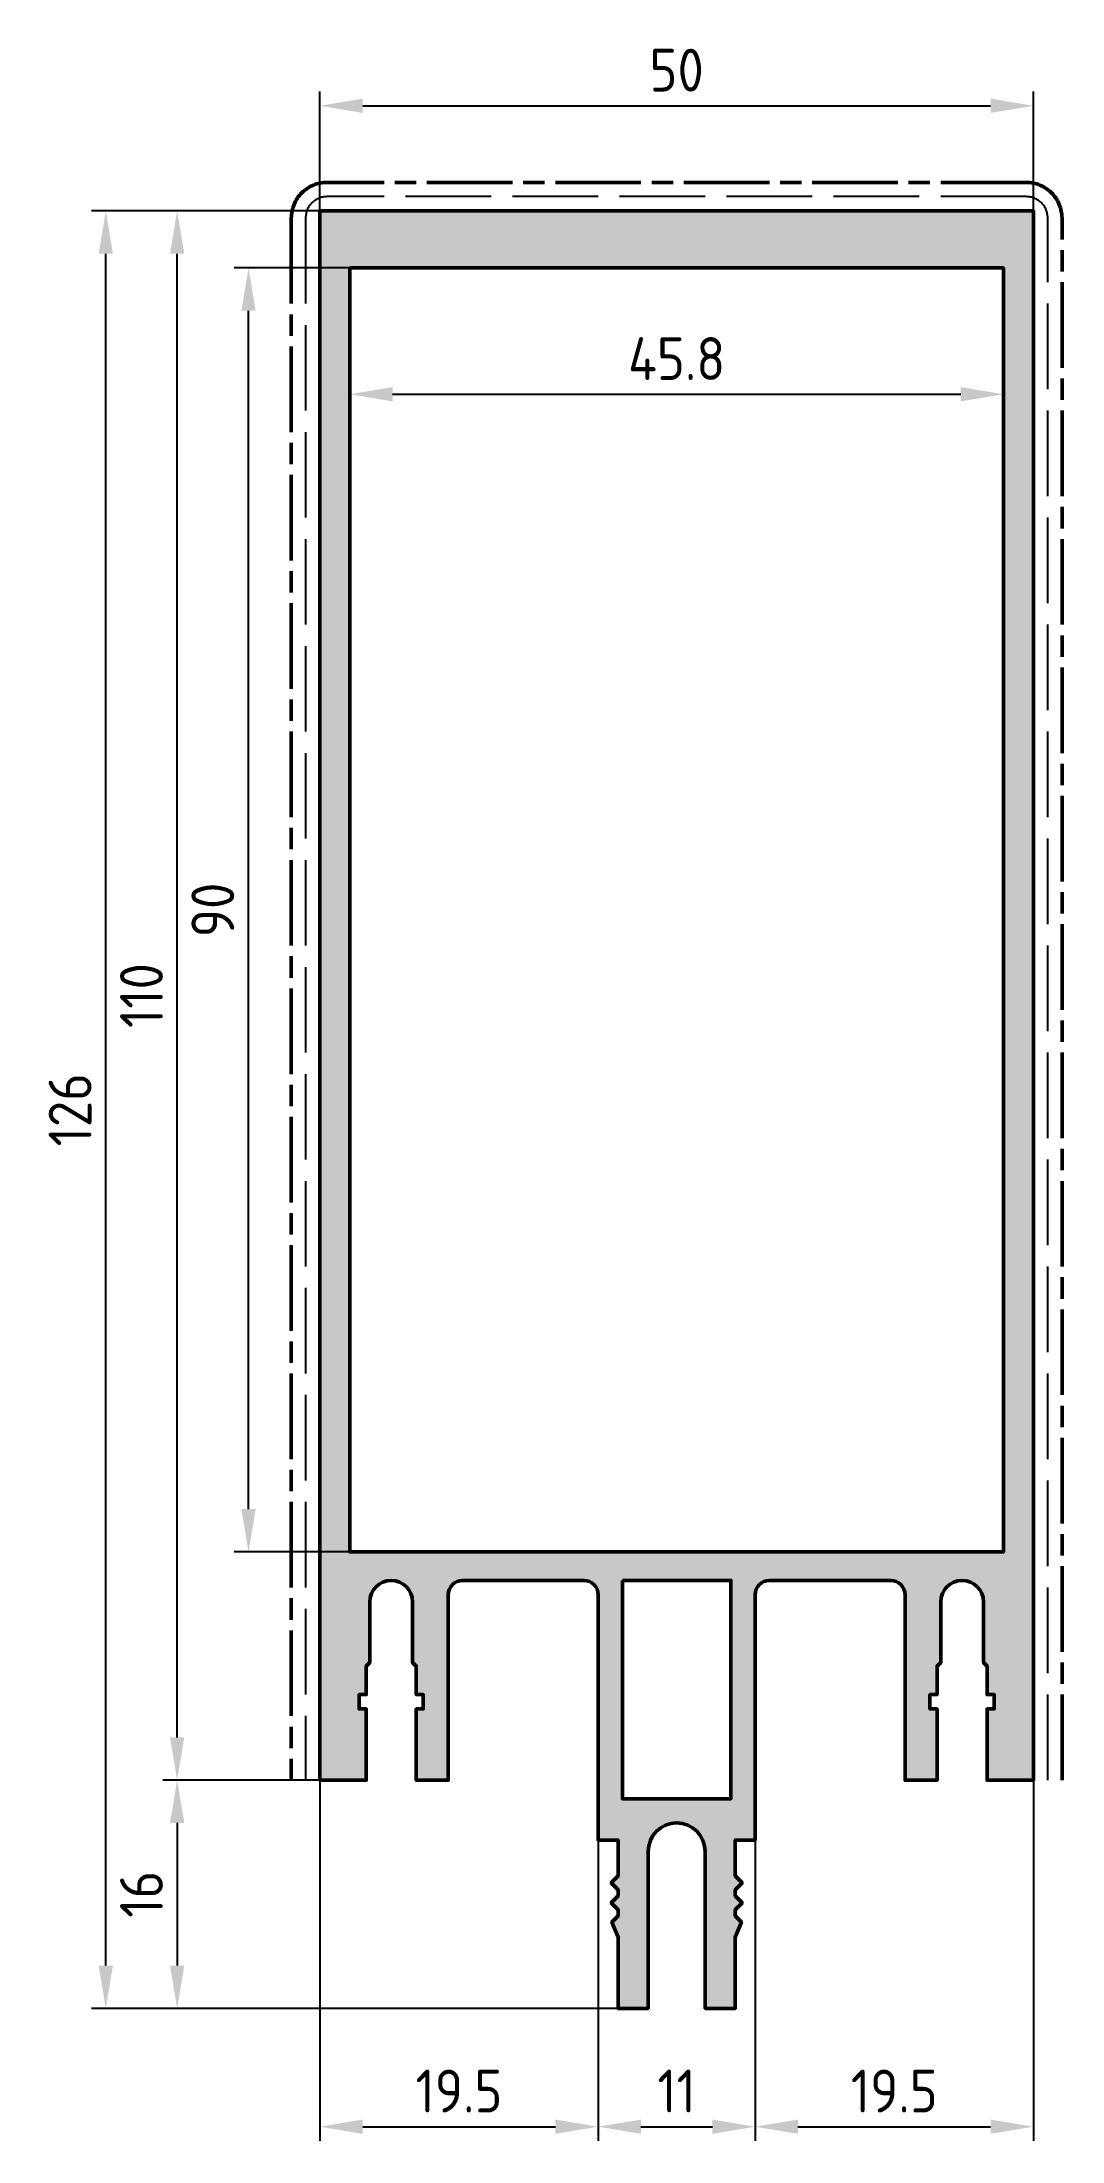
# Model space of a CAD drawing. Header units: millimetres. Extents: x -44 to 27, y -9 to 138.
import ezdxf

# ---------------------------------------------------------------- set-up
doc = ezdxf.new("R2010")
doc.units = ezdxf.units.MM
doc.linetypes.add('AM_ISO02W050', pattern=[7.5, 6, -1.5])
doc.linetypes.add('AM_ISO08W050x2', pattern=[9, 6, -0.75, 1.5, -0.75])
for name, color, linetype, lineweight in [('AM_2N', 5, 'Continuous', 50), ('AM_3N', 6, 'AM_ISO02W050', 25), ('AM_S', 80, 'Continuous', 50), ('DOCU-AM_5', 3, 'Continuous', 25), ('Docu-AM_8', 1, 'Continuous', 0)]:
    doc.layers.add(name, color=color, linetype=linetype, lineweight=lineweight)
doc.styles.add('HBS_DIMTEXTSTYLE', font='isocp.shx')
doc.dimstyles.new('HBS1-1$0', dxfattribs={"dimtxt": 3, "dimasz": 3, "dimexe": 1, "dimexo": 0, "dimgap": 1, "dimtad": 1, "dimdsep": 46, "dimtxsty": 'HBS_DIMTEXTSTYLE', "dimcen": 0, "dimclrd": 256, "dimclre": 256, "dimclrt": 2, "dimadec": 1, "dimazin": 2, "dimtp": 0.1, "dimtm": 0.1, "dimtfac": 0.7, "dimtix": 1, "dimtmove": 1, "dimatfit": 3, "dimfxl": 1, "dimlwd": -1, "dimlwe": -1, "dimarcsym": 1})

# ---------------------------------------------------------------- blocks, each defined once
blk = doc.blocks.new('*D14')
at = {"layer": 'DOCU-AM_5', "transparency": 16777216}
for p, q in [((-25, 125.5), (-25, 134.37)), ((25, 125.5), (25, 134.37)), ((-22, 133.37), (22, 133.37))]:
    blk.add_line(p, q, dxfattribs=at)
for points in [[(-22, 133.87), (-22, 132.87), (-25, 133.37)], [(22, 133.87), (22, 132.87), (25, 133.37)]]:
    blk.add_solid(points, dxfattribs=at)
at = {"layer": 'DOCU-AM_5', "color": 2, "transparency": 16777216, "insert": (0, 135.87), "char_height": 3, "attachment_point": 5, "style": 'HBS_DIMTEXTSTYLE'}
blk.add_mtext('50', dxfattribs=at)
blk = doc.blocks.new('*D15')
at = {"layer": 'DOCU-AM_5', "transparency": 16777216}
for p, q in [((22.9, 121.8), (22.9, 112.15)), ((-22.9, 113.15), (-22.9, 114.15)), ((-19.9, 113.15), (19.9, 113.15))]:
    blk.add_line(p, q, dxfattribs=at)
for points in [[(-19.9, 113.65), (-19.9, 112.65), (-22.9, 113.15)], [(19.9, 113.65), (19.9, 112.65), (22.9, 113.15)]]:
    blk.add_solid(points, dxfattribs=at)
at = {"layer": 'DOCU-AM_5', "color": 2, "transparency": 16777216, "insert": (0, 115.65), "char_height": 3, "attachment_point": 5, "style": 'HBS_DIMTEXTSTYLE'}
blk.add_mtext('45.8', dxfattribs=at)
blk = doc.blocks.new('*D16')
at = {"layer": 'DOCU-AM_5', "transparency": 16777216}
for p, q in [((-22.7, 122), (-31, 122)), ((-30, 35), (-30, 119)), ((-22.7, 32), (-31, 32))]:
    blk.add_line(p, q, dxfattribs=at)
for points in [[(-30.5, 119), (-29.5, 119), (-30, 122)], [(-30.5, 35), (-29.5, 35), (-30, 32)]]:
    blk.add_solid(points, dxfattribs=at)
at = {"layer": 'DOCU-AM_5', "color": 2, "transparency": 16777216, "insert": (-32.5, 77), "char_height": 3, "attachment_point": 5, "rotation": 90, "style": 'HBS_DIMTEXTSTYLE'}
blk.add_mtext('90', dxfattribs=at)
blk = doc.blocks.new('*D17')
at = {"layer": 'DOCU-AM_5', "transparency": 16777216}
for p, q in [((-23.32, 126), (-36, 126)), ((-35, 19), (-35, 123)), ((-23.32, 16), (-36, 16))]:
    blk.add_line(p, q, dxfattribs=at)
for points in [[(-35.5, 123), (-34.5, 123), (-35, 126)], [(-35.5, 19), (-34.5, 19), (-35, 16)]]:
    blk.add_solid(points, dxfattribs=at)
at = {"layer": 'DOCU-AM_5', "color": 2, "transparency": 16777216, "insert": (-37.5, 71), "char_height": 3, "attachment_point": 5, "rotation": 90, "style": 'HBS_DIMTEXTSTYLE'}
blk.add_mtext('110', dxfattribs=at)
blk = doc.blocks.new('*D18')
at = {"layer": 'DOCU-AM_5', "transparency": 16777216}
for p, q in [((-23.32, 16), (-36, 16)), ((-35, 13), (-35, 3)), ((-3.05, 0), (-36, 0))]:
    blk.add_line(p, q, dxfattribs=at)
for points in [[(-35.5, 13), (-34.5, 13), (-35, 16)], [(-35.5, 3), (-34.5, 3), (-35, 0)]]:
    blk.add_solid(points, dxfattribs=at)
at = {"layer": 'DOCU-AM_5', "color": 2, "transparency": 16777216, "insert": (-37.5, 8), "char_height": 3, "attachment_point": 5, "rotation": 90, "style": 'HBS_DIMTEXTSTYLE'}
blk.add_mtext('16', dxfattribs=at)
blk = doc.blocks.new('*D19')
at = {"layer": 'DOCU-AM_5', "transparency": 16777216}
for p, q in [((-22.9, 126), (-41, 126)), ((-40, 3), (-40, 123)), ((-3.05, 0), (-41, 0))]:
    blk.add_line(p, q, dxfattribs=at)
for points in [[(-40.5, 123), (-39.5, 123), (-40, 126)], [(-40.5, 3), (-39.5, 3), (-40, 0)]]:
    blk.add_solid(points, dxfattribs=at)
at = {"layer": 'DOCU-AM_5', "color": 2, "transparency": 16777216, "insert": (-42.5, 63), "char_height": 3, "attachment_point": 5, "rotation": 90, "style": 'HBS_DIMTEXTSTYLE'}
blk.add_mtext('126', dxfattribs=at)
blk = doc.blocks.new('*D20')
at = {"layer": 'DOCU-AM_5', "transparency": 16777216}
for p, q in [((-25, 23.15), (-25, -9.29)), ((-5.5, 20.4), (-5.5, -9.29)), ((-22, -8.29), (-8.5, -8.29))]:
    blk.add_line(p, q, dxfattribs=at)
for points in [[(-22, -7.79), (-22, -8.79), (-25, -8.29)], [(-8.5, -7.79), (-8.5, -8.79), (-5.5, -8.29)]]:
    blk.add_solid(points, dxfattribs=at)
at = {"layer": 'DOCU-AM_5', "color": 2, "transparency": 16777216, "insert": (-15.25, -5.79), "char_height": 3, "attachment_point": 5, "style": 'HBS_DIMTEXTSTYLE'}
blk.add_mtext('19.5', dxfattribs=at)
blk = doc.blocks.new('*D21')
at = {"layer": 'DOCU-AM_5', "transparency": 16777216}
for p, q in [((-5.5, 12), (-5.5, -9.29)), ((5.5, 12), (5.5, -9.29)), ((-2.5, -8.29), (2.5, -8.29))]:
    blk.add_line(p, q, dxfattribs=at)
for points in [[(-2.5, -7.79), (-2.5, -8.79), (-5.5, -8.29)], [(2.5, -7.79), (2.5, -8.79), (5.5, -8.29)]]:
    blk.add_solid(points, dxfattribs=at)
at = {"layer": 'DOCU-AM_5', "color": 2, "transparency": 16777216, "insert": (0, -5.79), "char_height": 3, "attachment_point": 5, "style": 'HBS_DIMTEXTSTYLE'}
blk.add_mtext('11', dxfattribs=at)
blk = doc.blocks.new('*D22')
at = {"layer": 'DOCU-AM_5', "transparency": 16777216}
for p, q in [((25, 16.3), (25, -9.29)), ((5.5, 12), (5.5, -9.29)), ((8.5, -8.29), (22, -8.29))]:
    blk.add_line(p, q, dxfattribs=at)
for points in [[(8.5, -7.79), (8.5, -8.79), (5.5, -8.29)], [(22, -7.79), (22, -8.79), (25, -8.29)]]:
    blk.add_solid(points, dxfattribs=at)
at = {"layer": 'DOCU-AM_5', "color": 2, "transparency": 16777216, "insert": (15.25, -5.79), "char_height": 3, "attachment_point": 5, "style": 'HBS_DIMTEXTSTYLE'}
blk.add_mtext('19.5', dxfattribs=at)

msp = doc.modelspace()

# ---------------------------------------------------------------- hatches: boundary and pattern name
at = {"layer": 'Docu-AM_8'}
h = msp.add_hatch(color=256, dxfattribs=at)
edge = h.paths.add_edge_path()
edge.add_line((-25, 126), (-25, 16))
edge.add_line((-25, 16), (-21.75, 16))
edge.add_line((-21.75, 16), (-21.75, 21))
edge.add_line((-21.75, 21), (-22.25, 21))
edge.add_line((-22.25, 21), (-22.25, 22))
edge.add_line((-22.25, 22), (-21.75, 22))
edge.add_line((-21.75, 22), (-21.75, 24))
edge.add_line((-21.75, 24), (-21.5, 24.25))
edge.add_line((-21.5, 24.25), (-21.5, 28.5))
edge.add_arc((-20, 28.5), 1.5, 0, 180, ccw=False)
edge.add_line((-18.5, 28.5), (-18.5, 24.25))
edge.add_line((-18.5, 24.25), (-18.25, 24))
edge.add_line((-18.25, 24), (-18.25, 22))
edge.add_line((-18.25, 22), (-17.75, 22))
edge.add_line((-17.75, 22), (-17.75, 21))
edge.add_line((-17.75, 21), (-18.25, 21))
edge.add_line((-18.25, 21), (-18.25, 16))
edge.add_line((-18.25, 16), (-16, 16))
edge.add_line((-16, 16), (-16, 29))
edge.add_arc((-15, 29), 1, 90, 180, ccw=False)
edge.add_line((-15, 30), (-6.5, 30))
edge.add_arc((-6.5, 29), 1, 0, 90, ccw=False)
edge.add_line((-5.5, 29), (-5.5, 11.8))
edge.add_line((-5.5, 11.8), (-4.1, 11.8))
edge.add_line((-4.1, 11.8), (-4.1, 9.283))
edge.add_line((-4.1, 9.283), (-4.583, 8.8))
edge.add_line((-4.583, 8.8), (-4.1, 8.317))
edge.add_line((-4.1, 8.317), (-4.1, 7.883))
edge.add_line((-4.1, 7.883), (-4.583, 7.4))
edge.add_line((-4.583, 7.4), (-4.1, 6.917))
edge.add_line((-4.1, 6.917), (-4.1, 6.483))
edge.add_line((-4.1, 6.483), (-4.536, 6.047))
edge.add_line((-4.536, 6.047), (-4.1, 5))
edge.add_line((-4.1, 5), (-4.1, 0))
edge.add_line((-4.1, 0), (-2, 0))
edge.add_line((-2, 0), (-2, 11))
edge.add_arc((0, 11), 2, 0, 180, ccw=False)
edge.add_line((2, 11), (2, 0))
edge.add_line((2, 0), (4.1, 0))
edge.add_line((4.1, 0), (4.1, 5))
edge.add_line((4.1, 5), (4.536, 6.047))
edge.add_line((4.536, 6.047), (4.1, 6.483))
edge.add_line((4.1, 6.483), (4.1, 6.917))
edge.add_line((4.1, 6.917), (4.583, 7.4))
edge.add_line((4.583, 7.4), (4.1, 7.883))
edge.add_line((4.1, 7.883), (4.1, 8.317))
edge.add_line((4.1, 8.317), (4.583, 8.8))
edge.add_line((4.583, 8.8), (4.1, 9.283))
edge.add_line((4.1, 9.283), (4.1, 11.8))
edge.add_line((4.1, 11.8), (5.5, 11.8))
edge.add_line((5.5, 11.8), (5.5, 29))
edge.add_arc((6.5, 29), 1, 90, 180, ccw=False)
edge.add_line((6.5, 30), (15, 30))
edge.add_arc((15, 29), 1, 0, 90, ccw=False)
edge.add_line((16, 29), (16, 16))
edge.add_line((16, 16), (18.25, 16))
edge.add_line((18.25, 16), (18.25, 21))
edge.add_line((18.25, 21), (17.75, 21))
edge.add_line((17.75, 21), (17.75, 22))
edge.add_line((17.75, 22), (18.25, 22))
edge.add_line((18.25, 22), (18.25, 24))
edge.add_line((18.25, 24), (18.5, 24.25))
edge.add_line((18.5, 24.25), (18.5, 28.5))
edge.add_arc((20, 28.5), 1.5, 0, 180, ccw=False)
edge.add_line((21.5, 28.5), (21.5, 24.25))
edge.add_line((21.5, 24.25), (21.75, 24))
edge.add_line((21.75, 24), (21.75, 22))
edge.add_line((21.75, 22), (22.25, 22))
edge.add_line((22.25, 22), (22.25, 21))
edge.add_line((22.25, 21), (21.75, 21))
edge.add_line((21.75, 21), (21.75, 16))
edge.add_line((21.75, 16), (25, 16))
edge.add_line((25, 16), (25, 126))
edge.add_line((25, 126), (-25, 126))
h.paths.add_polyline_path([(-3.8, 30), (-3.8, 14.7), (3.8, 14.7), (3.8, 30)], flags=0)
h.paths.add_polyline_path([(-22.9, 122), (-22.9, 32), (22.9, 32), (22.9, 122)], flags=0)

# ---------------------------------------------------------------- linework, layer by layer
at = {"layer": 'AM_2N', "linetype": 'AM_ISO08W050x2'}
msp.add_lwpolyline([(27, 16), (27, 125.5, 0.4142136), (24.5, 128), (-24.5, 128, 0.4142136), (-27, 125.5), (-27, 16)], format="xyb", dxfattribs=at)
at = {"layer": 'AM_3N'}
msp.add_lwpolyline([(26, 16), (26, 125.5, 0.4142136), (24.5, 127), (-24.5, 127, 0.4142136), (-26, 125.5), (-26, 16)], format="xyb", dxfattribs=at)
at = {"layer": 'AM_S'}
msp.add_lwpolyline([(-25, 126), (-25, 16), (-21.75, 16), (-21.75, 21), (-22.25, 21), (-22.25, 22), (-21.75, 22), (-21.75, 24), (-21.5, 24.25), (-21.5, 28.5, -1), (-18.5, 28.5), (-18.5, 24.25), (-18.25, 24), (-18.25, 22), (-17.75, 22), (-17.75, 21), (-18.25, 21), (-18.25, 16), (-16, 16), (-16, 29, -0.4142136), (-15, 30), (-6.5, 30, -0.4142136), (-5.5, 29), (-5.5, 11.8), (-4.1, 11.8), (-4.1, 9.283), (-4.583, 8.8), (-4.1, 8.317), (-4.1, 7.883), (-4.583, 7.4), (-4.1, 6.917), (-4.1, 6.483), (-4.536, 6.047), (-4.1, 5), (-4.1, 0), (-2, 0), (-2, 11, -1), (2, 11), (2, 0), (4.1, 0), (4.1, 5), (4.536, 6.047), (4.1, 6.483), (4.1, 6.917), (4.583, 7.4), (4.1, 7.883), (4.1, 8.317), (4.583, 8.8), (4.1, 9.283), (4.1, 11.8), (5.5, 11.8), (5.5, 29, -0.4142136), (6.5, 30), (15, 30, -0.4142136), (16, 29), (16, 16), (18.25, 16), (18.25, 21), (17.75, 21), (17.75, 22), (18.25, 22), (18.25, 24), (18.5, 24.25), (18.5, 28.5, -1), (21.5, 28.5), (21.5, 24.25), (21.75, 24), (21.75, 22), (22.25, 22), (22.25, 21), (21.75, 21), (21.75, 16), (25, 16), (25, 126), (-25, 126)], format="xyb", close=True, dxfattribs=at)
for points in [[(-22.9, 122), (-22.9, 32), (22.9, 32), (22.9, 122), (-22.9, 122)], [(-3.8, 30), (-3.8, 14.7), (3.8, 14.7), (3.8, 30), (-3.8, 30)]]:
    msp.add_lwpolyline(points, close=True, dxfattribs=at)

# ---------------------------------------------------------------- dimensions: what is measured, and where the dimension line sits
at = {"layer": 'DOCU-AM_5'}
for base, p1, p2, picture, middle in [((25, 133.374), (-25, 125.5), (25, 125.5), '*D14', (0, 135.874)), ((22.9, 113.155), (-22.9, 113.155), (22.9, 121.8), '*D15', (0, 115.655))]:
    dim = msp.add_linear_dim(base=base, p1=p1, p2=p2, dimstyle='HBS1-1$0', dxfattribs=at)
    dim.commit()
    dim.dimension.update_dxf_attribs({"geometry": picture, "text_midpoint": middle})
for base, p1, p2, angle, picture, middle in [((-40, 126), (-3.05, 0), (-22.9, 126), 90, '*D19', (-42.5, 63)), ((-35, 126), (-23.325, 16), (-23.325, 126), 90, '*D17', (-37.5, 71)), ((-30, 122), (-22.7, 32), (-22.7, 122), 90, '*D16', (-32.5, 77)), ((-5.5, -8.295), (-25, 23.15), (-5.5, 20.4), 0, '*D20', (-15.25, -5.795)), ((25, -8.295), (5.5, 12), (25, 16.3), 0, '*D22', (15.25, -5.795)), ((-35, 0), (-23.325, 16), (-3.05, 0), 90, '*D18', (-37.5, 8)), ((5.5, -8.295), (-5.5, 12), (5.5, 12), 0, '*D21', (0, -5.795))]:
    dim = msp.add_linear_dim(base=base, p1=p1, p2=p2, angle=angle, dimstyle='HBS1-1$0', dxfattribs=at)
    dim.commit()
    dim.dimension.update_dxf_attribs({"geometry": picture, "text_midpoint": middle})

doc.saveas('drawing.dxf')
